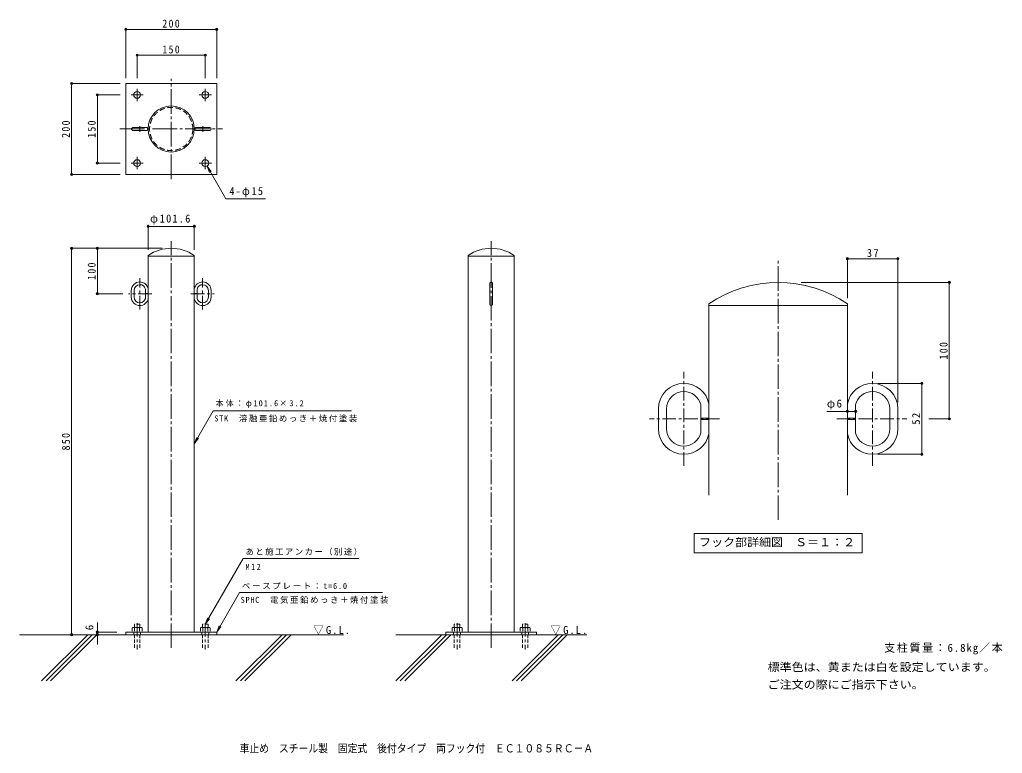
# Model space of a CAD drawing. Units: millimetres at full size, sheet at 1:6, with parts at other scales. Extents: x -1037 to 1124, y -817 to 797.
import ezdxf
from ezdxf.enums import TextEntityAlignment as Align

# ---------------------------------------------------------------- set-up
doc = ezdxf.new("R2010")
doc.units = ezdxf.units.MM
doc.header["$LTSCALE"] = 6
doc.header["$PDMODE"] = 32
doc.header["$PDSIZE"] = 4.8
for name, pattern in [('CHAIN1', [8, 5, -1, 1, -1]), ('CHAIN2', [12, 9, -1, 1, -1]), ('DASHED1', [1.8, 1.2, -0.6]), ('DASHED2', [3, 2, -1])]:
    doc.linetypes.add(name, pattern=pattern)
for name, color, linetype, lineweight in [('A-0_通り芯', 7, 'CHAIN2', 9), ('A-2_仕上', 3, 'Continuous', 9), ('A-4_文字', 7, 'Continuous', 9), ('A-5_建具', 7, 'Continuous', 9), ('A-6_間仕切', 6, 'Continuous', 5), ('A-A_インテリア', 7, 'CHAIN1', 9), ('A-B_衛生陶器', 2, 'DASHED1', 9), ('D-0_通り芯', 7, 'CHAIN2', 9), ('D-2_仕上', 3, 'Continuous', 9), ('D-4_文字', 7, 'Continuous', 9), ('D-5_建具', 7, 'Continuous', 9), ('D-A_インテリア', 7, 'CHAIN1', 9)]:
    doc.layers.add(name, color=color, linetype=linetype, lineweight=lineweight)
doc.layers.add('F-5_F-5ﾚｲﾔ', color=2, linetype='Continuous')
doc.styles.add('ＭＳ ゴシック', font='')
doc.styles.get('ＭＳ ゴシック').set_extended_font_data('MS Gothic')

msp = doc.modelspace()

# ---------------------------------------------------------------- linework, layer by layer
at = {"layer": 'A-0_通り芯'}
for p, q in [((-703.966, 446.165), (-703.966, 667.124)), ((-817.106, 556.6), (-591.077, 556.6)), ((-703.966, -584.815), (-703.966, 310.07)), ((-0.166, -584.815), (-0.166, 310.07))]:
    msp.add_line(p, q, dxfattribs=at)
at = {"layer": 'A-2_仕上'}
for p, q in [((-803.966, 656.6), (-603.966, 656.6)), ((-803.966, 656.6), (-803.966, 456.6)), ((-603.966, 656.6), (-603.966, 456.6)), ((-757.766, 559.6), (-788.766, 559.6)), ((-788.766, 553.6), (-757.766, 553.6)), ((-619.166, 559.6), (-650.166, 559.6)), ((-650.166, 553.6), (-619.166, 553.6)), ((-803.966, 456.6), (-603.966, 456.6)), ((-754.766, -549.815), (-754.766, 278.528)), ((-754.766, 277.185), (-653.166, 277.185)), ((-653.166, -549.815), (-653.166, 278.528)), ((-50.966, -549.815), (-50.966, 278.528)), ((-50.966, 277.185), (50.634, 277.185)), ((50.634, -549.815), (50.634, 278.528)), ((-3.005, 171.185), (-3.005, 217.185)), ((2.995, 171.185), (2.995, 217.185)), ((-791.766, 186.868), (-791.766, 201.502)), ((-785.766, 186.868), (-785.766, 201.502)), ((-760.766, 194.685), (-760.766, 204.527)), ((-754.766, 194.685), (-760.766, 194.685)), ((-653.166, 194.685), (-647.166, 194.685)), ((-647.166, 194.685), (-647.166, 204.527)), ((-622.166, 186.868), (-622.166, 201.502)), ((-616.166, 186.868), (-616.166, 201.502)), ((-773.083, 174.185), (-773.083, 174.195)), ((-760.766, 193.685), (-760.766, 183.843)), ((-754.766, 193.685), (-760.766, 193.685)), ((-653.166, 193.685), (-647.166, 193.685)), ((-647.166, 193.685), (-647.166, 183.843)), ((-634.849, 174.185), (-634.849, 174.195)), ((-803.966, -555.815), (-803.966, -549.815)), ((-603.966, -549.815), (-803.966, -549.815)), ((-603.966, -555.815), (-803.966, -555.815)), ((-603.966, -555.815), (-603.966, -549.815)), ((-100.166, -555.815), (-100.166, -549.815)), ((99.834, -549.815), (-100.166, -549.815)), ((99.834, -555.815), (-100.166, -555.815)), ((99.834, -555.815), (99.834, -549.815))]:
    msp.add_line(p, q, dxfattribs=at)
at = {"layer": 'A-2_仕上', "linetype": 'DASHED1'}
for p, q in [((-786.466, -549.815), (-786.466, -555.815)), ((-771.466, -549.815), (-771.466, -555.815)), ((-636.466, -549.815), (-636.466, -555.815)), ((-621.466, -549.815), (-621.466, -555.815)), ((-82.666, -549.815), (-82.666, -555.815)), ((-67.666, -549.815), (-67.666, -555.815)), ((67.334, -549.815), (67.334, -555.815)), ((82.334, -549.815), (82.334, -555.815))]:
    msp.add_line(p, q, dxfattribs=at)
at = {"layer": 'A-2_仕上'}
for centre, radius in [((-778.966, 631.6), 7.5), ((-628.966, 631.6), 7.5), ((-703.966, 556.6), 50.8), ((-778.966, 481.6), 7.5), ((-628.966, 481.6), 7.5)]:
    msp.add_circle(centre, radius, dxfattribs=at)
at = {"layer": 'A-2_仕上', "linetype": 'DASHED2'}
msp.add_circle((-703.966, 556.6), 47.6, dxfattribs=at)
at = {"layer": 'A-2_仕上'}
for centre, radius, start, end in [((-788.766, 556.6), 3, 90, 270), ((-757.766, 556.6), 3, 270, 90), ((-650.166, 556.6), 3, 90, 270), ((-619.166, 556.6), 3, 270, 90), ((-703.964, 203.945), 90.24, 55.74055, 124.25945), ((-0.164, 203.945), 90.24, 55.74055, 124.25945), ((-773.083, 201.502), 18.683, 90, 180), ((-773.083, 201.502), 18.683, 11.35969, 90), ((-634.849, 201.502), 18.683, 90, 168.64031), ((-634.849, 201.502), 18.683, 0, 90), ((-0.005, 217.185), 3, 90, 180), ((-0.005, 217.185), 3, 0, 90), ((-773.083, 201.502), 12.683, 90, 180), ((-773.083, 201.502), 12.683, 13.79803, 90), ((-634.849, 201.502), 12.683, 90, 166.20197), ((-634.849, 201.502), 12.683, 0, 90), ((-773.083, 186.868), 18.683, 180, 270), ((-773.083, 186.868), 12.683, 180, 270), ((-773.083, 186.868), 12.683, 270, 346.20197), ((-773.083, 186.868), 18.683, 270, 348.64031), ((-634.849, 186.868), 18.683, 191.35969, 270), ((-634.849, 186.868), 12.683, 193.79803, 270), ((-634.849, 186.868), 12.683, 270, 0), ((-634.849, 186.868), 18.683, 270, 0), ((-0.005, 171.185), 3, 180, 270), ((-0.005, 171.185), 3, 270, 0)]:
    msp.add_arc(centre, radius, start, end, dxfattribs=at)
at = {"layer": 'A-4_文字'}
for p, q in [((-803.966, 777.57), (-803.966, 668.6)), ((-803.966, 775.77), (-603.966, 775.77)), ((-603.966, 777.57), (-603.966, 668.6)), ((-778.966, 720.789), (-778.966, 668.6)), ((-628.966, 718.989), (-778.966, 718.989)), ((-628.966, 720.789), (-628.966, 668.6)), ((-924.936, 656.6), (-815.966, 656.6)), ((-923.136, 456.6), (-923.136, 656.6)), ((-868.155, 631.6), (-815.966, 631.6)), ((-866.355, 631.6), (-866.355, 481.6)), ((-868.155, 481.6), (-815.966, 481.6)), ((-924.936, 456.6), (-815.966, 456.6)), ((-754.764, 345.482), (-754.764, 290.826)), ((-754.764, 342.482), (-653.164, 342.482)), ((-653.164, 345.482), (-653.164, 290.826)), ((-926.136, 294.185), (-723.803, 294.185)), ((-923.136, 294.185), (-923.136, -555.816)), ((-866.355, 294.185), (-866.355, 194.185)), ((-868.155, 194.185), (-810.209, 194.185)), ((-866.355, -549.816), (-866.355, -528.667)), ((-869.355, -549.816), (-823.803, -549.816)), ((-866.355, -555.816), (-866.355, -549.816)), ((-866.355, -576.964), (-866.355, -555.816))]:
    msp.add_line(p, q, dxfattribs=at)
for p in [(-803.966, 775.77), (-603.966, 775.77), (-778.966, 718.989), (-628.966, 718.989), (-923.136, 656.6), (-866.355, 631.6), (-866.355, 481.6), (-923.136, 456.6), (-754.764, 342.482), (-653.164, 342.482), (-923.136, 294.185), (-866.355, 294.185), (-866.355, 194.185), (-923.136, -555.816), (-866.355, -549.816), (-866.355, -555.816)]:
    msp.add_point(p, dxfattribs=at)
at = {"layer": 'A-5_建具'}
for p, q in [((-625.216, 475.105), (-616.085, 463.205)), ((-625.216, 475.105), (-619.476, 461.247)), ((-583.541, 402.921), (-625.216, 475.105)), ((-583.541, 402.921), (-496.649, 402.921)), ((-611.491, -63.459), (-307.621, -63.459)), ((-653.166, -135.643), (-644.035, -123.743)), ((-545.514, -388.272), (-628.966, -532.815)), ((-545.514, -388.272), (-291.455, -388.272)), ((-553.58, -462.543), (-603.966, -549.815)), ((-553.58, -462.543), (-239.21, -462.543)), ((-628.966, -532.815), (-623.226, -518.957)), ((-628.966, -532.815), (-619.835, -520.914)), ((-603.966, -549.815), (-598.226, -535.957)), ((-603.966, -549.815), (-594.835, -537.914))]:
    msp.add_line(p, q, dxfattribs=at)
msp.add_lwpolyline([(-611.491, -63.459), (-653.166, -135.643), (-647.426, -121.785)], dxfattribs=at)
at = {"layer": 'A-6_間仕切'}
for p, q in [((-324.778, -555.815), (-1037.423, -555.815)), ((-887.629, -555.815), (-989.104, -657.289)), ((-877.73, -555.815), (-979.204, -657.289)), ((-867.83, -555.815), (-969.305, -657.289)), ((-460.104, -555.815), (-561.579, -657.289)), ((-450.205, -555.815), (-551.68, -657.289)), ((-440.305, -555.815), (-541.78, -657.289)), ((-108.525, -555.815), (-210, -657.289)), ((210, -555.815), (-210, -555.815)), ((-98.626, -555.815), (-200.101, -657.289)), ((-88.726, -555.815), (-190.201, -657.289)), ((147.495, -555.815), (46.021, -657.289)), ((157.395, -555.815), (55.92, -657.289)), ((167.294, -555.815), (65.82, -657.289))]:
    msp.add_line(p, q, dxfattribs=at)
at = {"layer": 'A-A_インテリア'}
for p, q in [((-792.466, 631.6), (-765.466, 631.6)), ((-778.966, 645.1), (-778.966, 618.1)), ((-642.466, 631.6), (-615.466, 631.6)), ((-628.966, 645.1), (-628.966, 618.1)), ((-773.266, 550.6), (-773.266, 562.6)), ((-634.666, 550.6), (-634.666, 562.6)), ((-792.466, 481.6), (-765.466, 481.6)), ((-778.966, 495.1), (-778.966, 468.1)), ((-642.466, 481.6), (-615.466, 481.6)), ((-628.966, 495.1), (-628.966, 468.1)), ((-773.083, 159.665), (-773.083, 228.705)), ((-634.849, 159.665), (-634.849, 228.705)), ((-746.895, 194.185), (-798.209, 194.185)), ((-661.038, 194.185), (-609.724, 194.185)), ((-778.966, -530.003), (-778.966, -588.255)), ((-628.966, -530.003), (-628.966, -588.255)), ((-75.166, -530.003), (-75.166, -588.255)), ((74.834, -530.003), (74.834, -588.255))]:
    msp.add_line(p, q, dxfattribs=at)
at = {"layer": 'A-B_衛生陶器'}
for p, q in [((-788.466, -539.815), (-769.466, -539.815)), ((-772.966, -532.815), (-784.966, -532.815)), ((-784.966, -539.815), (-784.966, -532.815)), ((-772.966, -539.815), (-772.966, -532.815)), ((-638.466, -539.815), (-619.466, -539.815)), ((-622.966, -532.815), (-634.966, -532.815)), ((-634.966, -539.815), (-634.966, -532.815)), ((-622.966, -539.815), (-622.966, -532.815)), ((-84.666, -539.815), (-65.666, -539.815)), ((-69.166, -532.815), (-81.166, -532.815)), ((-81.166, -539.815), (-81.166, -532.815)), ((-69.166, -539.815), (-69.166, -532.815)), ((65.334, -539.815), (84.334, -539.815)), ((80.834, -532.815), (68.834, -532.815)), ((68.834, -539.815), (68.834, -532.815)), ((80.834, -539.815), (80.834, -532.815)), ((-789.936, -549.815), (-767.997, -549.815)), ((-784.966, -555.815), (-784.966, -584.815)), ((-784.451, -540.663), (-784.451, -549.815)), ((-773.481, -540.663), (-773.481, -549.815)), ((-772.966, -555.815), (-772.966, -584.815)), ((-639.936, -549.815), (-617.997, -549.815)), ((-634.966, -555.815), (-634.966, -584.815)), ((-634.451, -540.663), (-634.451, -549.815)), ((-623.481, -540.663), (-623.481, -549.815)), ((-622.966, -555.815), (-622.966, -584.815)), ((-86.136, -549.815), (-64.197, -549.815)), ((-81.166, -555.815), (-81.166, -584.815)), ((-80.651, -540.663), (-80.651, -549.815)), ((-69.682, -540.663), (-69.682, -549.815)), ((-69.166, -555.815), (-69.166, -584.815)), ((63.864, -549.815), (85.803, -549.815)), ((68.834, -555.815), (68.834, -584.815)), ((69.349, -540.663), (69.349, -549.815)), ((80.318, -540.663), (80.318, -549.815)), ((80.834, -555.815), (80.834, -584.815))]:
    msp.add_line(p, q, dxfattribs=at)
for points in [[(-788.466, -539.815), (-789.936, -540.663), (-789.936, -549.815)], [(-769.466, -539.815), (-767.997, -540.663), (-767.997, -549.815)], [(-638.466, -539.815), (-639.936, -540.663), (-639.936, -549.815)], [(-619.466, -539.815), (-617.997, -540.663), (-617.997, -549.815)], [(-84.666, -539.815), (-86.136, -540.663), (-86.136, -549.815)], [(-65.666, -539.815), (-64.197, -540.663), (-64.197, -549.815)], [(65.334, -539.815), (63.864, -540.663), (63.864, -549.815)], [(84.334, -539.815), (85.803, -540.663), (85.803, -549.815)]]:
    msp.add_lwpolyline(points, dxfattribs=at)
for centre, radius, start, end in [((-786.699, -546.271), 6.475, 94.38425, 119.99998), ((-787.364, -545.222), 5.41, 57.42291, 88.19283), ((-778.966, -557.966), 18.151, 72.41203, 107.58795), ((-770.568, -545.222), 5.41, 91.80716, 122.57707), ((-771.234, -546.271), 6.475, 60, 85.61574), ((-636.699, -546.271), 6.475, 94.38425, 119.99998), ((-637.364, -545.222), 5.41, 57.42291, 88.19283), ((-628.966, -557.966), 18.151, 72.41203, 107.58795), ((-620.568, -545.222), 5.41, 91.80716, 122.57707), ((-621.234, -546.271), 6.475, 60, 85.61574), ((-82.899, -546.271), 6.475, 94.38425, 119.99998), ((-83.564, -545.222), 5.41, 57.42291, 88.19283), ((-75.166, -557.966), 18.151, 72.41203, 107.58795), ((-66.769, -545.222), 5.41, 91.80716, 122.57707), ((-67.434, -546.271), 6.475, 60, 85.61574), ((67.101, -546.271), 6.475, 94.38425, 119.99998), ((66.436, -545.222), 5.41, 57.42291, 88.19283), ((74.834, -557.966), 18.151, 72.41203, 107.58795), ((83.231, -545.222), 5.41, 91.80716, 122.57707), ((82.566, -546.271), 6.475, 60, 85.61574)]:
    msp.add_arc(centre, radius, start, end, dxfattribs=at)
at = {"layer": 'D-0_通り芯'}
msp.add_line((631.235, -303.251), (631.235, 266.813), dxfattribs=at)
at = {"layer": 'D-2_仕上'}
for p, q in [((478.835, 172.187), (478.835, -248.843)), ((478.835, 168.158), (783.635, 168.158)), ((783.635, 172.187), (783.635, -248.843)), ((367.835, -102.794), (367.835, -58.892)), ((385.835, -102.794), (385.835, -58.892)), ((460.835, -79.343), (460.835, -49.817)), ((801.635, -79.343), (801.635, -49.817)), ((876.635, -102.794), (876.635, -58.892)), ((894.635, -102.794), (894.635, -58.892)), ((478.835, -79.343), (460.835, -79.343)), ((460.835, -82.343), (460.835, -111.869)), ((478.835, -82.343), (460.835, -82.343)), ((783.635, -79.343), (801.635, -79.343)), ((783.635, -82.343), (801.635, -82.343)), ((801.635, -82.343), (801.635, -111.869)), ((423.884, -140.843), (423.884, -140.813)), ((838.586, -140.843), (838.586, -140.813))]:
    msp.add_line(p, q, dxfattribs=at)
for centre, radius, start, end in [((631.242, -51.563), 270.721, 55.74055, 124.25945), ((423.884, -58.892), 56.049, 90, 180), ((423.884, -58.892), 38.049, 90, 180), ((423.884, -58.892), 56.049, 11.35969, 90), ((423.884, -58.892), 38.049, 13.79803, 90), ((838.586, -58.892), 56.049, 90, 168.64031), ((838.586, -58.892), 38.049, 90, 166.20197), ((838.586, -58.892), 56.049, 0, 90), ((838.586, -58.892), 38.049, 0, 90), ((423.884, -102.794), 56.049, 180, 270), ((423.884, -102.794), 38.049, 180, 270), ((838.586, -102.794), 38.049, 270, 0), ((838.586, -102.794), 56.049, 270, 0), ((423.884, -102.794), 38.049, 270, 346.20197), ((423.884, -102.794), 56.049, 270, 348.64031), ((838.586, -102.794), 56.049, 191.35969, 270), ((838.586, -102.794), 38.049, 193.79803, 270)]:
    msp.add_arc(centre, radius, start, end, dxfattribs=at)
at = {"layer": 'D-4_文字'}
for p, q in [((783.635, 272.979), (783.635, 184.187)), ((894.635, 271.179), (783.635, 271.179)), ((894.635, 272.979), (894.635, -44.02)), ((1009.59, 219.157), (681.676, 219.157)), ((1007.79, 219.157), (1007.79, -80.843)), ((949.068, -2.843), (850.586, -2.843)), ((947.268, -2.843), (947.268, -158.843)), ((783.635, -64.43), (738.359, -64.43)), ((783.635, -64.43), (801.635, -64.43)), ((1009.59, -80.843), (962.79, -80.843)), ((949.068, -158.843), (850.586, -158.843))]:
    msp.add_line(p, q, dxfattribs=at)
for p in [(783.635, 271.179), (894.635, 271.179), (1007.79, 219.157), (947.268, -2.843), (783.635, -64.43), (801.635, -64.43), (1007.79, -80.843), (947.268, -158.843)]:
    msp.add_point(p, dxfattribs=at)
at = {"layer": 'D-5_建具'}
for p, q in [((446.435, -333.463), (816.035, -333.463)), ((446.435, -333.463), (446.435, -375.463)), ((816.035, -333.463), (816.035, -375.463)), ((446.435, -375.463), (816.035, -375.463))]:
    msp.add_line(p, q, dxfattribs=at)
at = {"layer": 'D-A_インテリア'}
for p, q in [((423.884, -184.403), (423.884, 22.717)), ((838.586, -184.403), (838.586, 22.717)), ((502.449, -80.843), (348.508, -80.843)), ((760.021, -80.843), (913.963, -80.843))]:
    msp.add_line(p, q, dxfattribs=at)

# ---------------------------------------------------------------- texts
at = {"layer": 'A-4_文字', "color": 2, "style": 'ＭＳ ゴシック'}
msp.add_text('6', height=17.6, rotation=90, dxfattribs=at).set_placement((-869.955, -545.844), align=Align.BOTTOM_LEFT)
at = {"layer": 'A-4_文字', "color": 2, "char_height": 17.6, "attachment_point": 7, "style": 'ＭＳ ゴシック'}
for s, insert in [('\\T1.27;\\W0.9;200', (-723.466, 779.37)), ('\\T1.27;\\W0.9;150', (-723.466, 722.589)), ('\\T1.23;\\W0.95;φ101.6', (-750.464, 346.082))]:
    msp.add_mtext(s, dxfattribs=dict(at, insert=insert))
at = {"layer": 'A-4_文字', "color": 2, "char_height": 17.6, "attachment_point": 7, "rotation": 90, "style": 'ＭＳ ゴシック'}
for s, insert in [('\\T1.27;\\W0.9;200', (-926.736, 537.1)), ('\\T1.27;\\W0.9;150', (-869.955, 537.1)), ('\\T1.27;\\W0.9;100', (-869.955, 224.685)), ('\\T1.27;\\W0.9;850', (-926.736, -150.315))]:
    msp.add_mtext(s, dxfattribs=dict(at, insert=insert))
at = {"layer": 'A-5_建具', "color": 2, "style": 'ＭＳ ゴシック', "width": 1.1}
for s, p in [('標準色は、黄または白を設定しています。', (608.082, -641.198)), ('ご注文の際にご指示下さい。', (608.082, -679.65))]:
    msp.add_text(s, height=17.6, dxfattribs=at).set_placement(p, align=Align.BOTTOM_LEFT)
at = {"layer": 'A-5_建具', "color": 2, "char_height": 17.6, "attachment_point": 7, "style": 'ＭＳ ゴシック'}
for s, insert in [('\\T1.22;\\W0.95;4-φ15', (-576.149, 406.521)), ('\\T1.22;\\W0.95;▽G.L.', (-391.467, -555.815)), ('\\T1.22;\\W0.95;▽G.L.', (130.5, -555.815)), ('\\T1.16;支柱質量：6.8kg／本', (864.582, -599.076))]:
    msp.add_mtext(s, dxfattribs=dict(at, insert=insert))
at = {"layer": 'A-5_建具', "char_height": 13.2, "attachment_point": 7, "style": 'ＭＳ ゴシック'}
for s, insert in [('\\T1.26;\\W0.95;本体：φ101.6×3.2', (-606.431, -56.724)), ('\\T1.19;STK\u3000溶融亜鉛めっき＋焼付塗装', (-609.121, -88.239)), ('\\T1.17;あと施工アンカー（別途）', (-540.455, -381.537)), ('\\T1.38;\\W0.9;M12', (-540.455, -413.052)), ('\\T1.21;ベースプレート：t=6.0', (-548.52, -455.808)), ('\\T1.19;SPHC\u3000電気亜鉛めっき＋焼付塗装', (-551.21, -487.324))]:
    msp.add_mtext(s, dxfattribs=dict(at, insert=insert))
at = {"layer": 'D-4_文字', "color": 2, "char_height": 17.6, "attachment_point": 7, "style": 'ＭＳ ゴシック'}
for s, insert in [('\\T1.27;\\W0.95;37', (826.385, 274.779)), ('\\T1.17;φ6', (738.359, -60.83))]:
    msp.add_mtext(s, dxfattribs=dict(at, insert=insert))
at = {"layer": 'D-4_文字', "color": 2, "char_height": 17.6, "attachment_point": 7, "rotation": 90, "style": 'ＭＳ ゴシック'}
for s, insert in [('\\T1.27;\\W0.9;100', (1004.19, 49.657)), ('\\T1.27;\\W0.95;52', (943.668, -93.593))]:
    msp.add_mtext(s, dxfattribs=dict(at, insert=insert))
at = {"layer": 'D-5_建具', "color": 2, "style": 'ＭＳ ゴシック', "width": 1.1}
msp.add_text('フック部詳細図\u3000Ｓ＝１：２', height=17.6, dxfattribs=at).set_placement((457.235, -366.463), align=Align.BOTTOM_LEFT)
at = {"layer": 'F-5_F-5ﾚｲﾔ', "style": 'ＭＳ ゴシック', "width": 0.9}
msp.add_text('車止め\u3000スチール製\u3000固定式\u3000後付タイプ\u3000両フック付\u3000ＥＣ１０８５ＲＣ－Ａ', height=17.6, dxfattribs=at).set_placement((-553.5, -819.884), align=Align.BOTTOM_LEFT)

doc.saveas('drawing.dxf')
